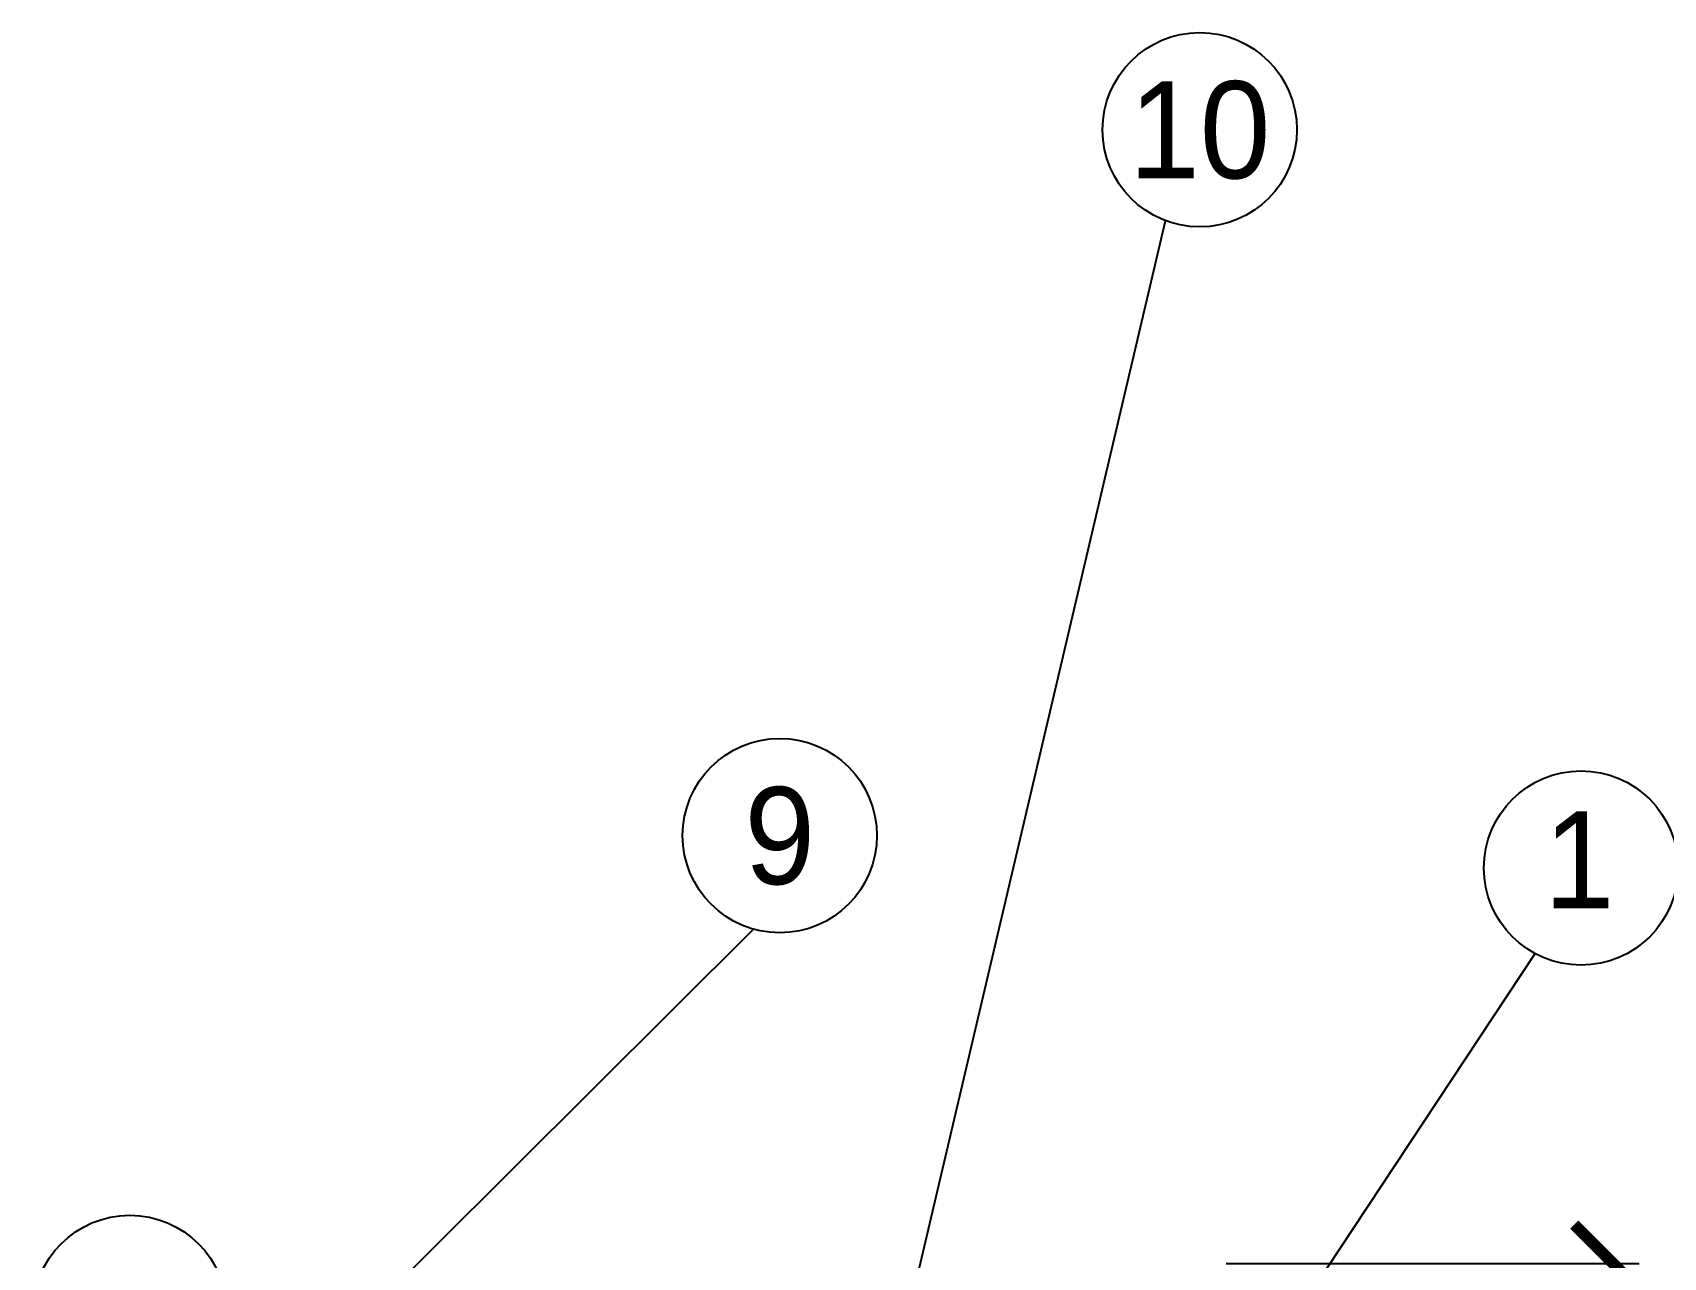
# Model space of a CAD drawing. Header units: millimetres. Extents: x 3692 to 33099, y 2878 to 23673.
# Drawn here: x 17735 to 20253, y 12626 to 14517 of the extents above; entities that cross this region are included whole.
import ezdxf
from ezdxf.enums import TextEntityAlignment as Align

# ---------------------------------------------------------------- set-up
doc = ezdxf.new("R2010")
doc.units = ezdxf.units.MM
doc.layers.add('냉각탑_dim', color=1, linetype='Continuous')
doc.layers.add('냉각탑_text', color=3, linetype='Continuous')
doc.styles.add('HY울릉도L', font='')
doc.styles.add('돋움', font='Dotum.ttf')
doc.styles.get('HY울릉도L').set_extended_font_data('HY울릉도L')
doc.dimstyles.new('성지DIM', dxfattribs={"dimtxt": 3.5, "dimasz": 3, "dimexe": 1, "dimexo": 2.5, "dimgap": 2, "dimtad": 1, "dimdec": 0, "dimzin": 3, "dimdsep": 46, "dimtxsty": 'HY울릉도L', "dimblk": 'ARCHTICK', "dimcen": -2, "dimclrd": 256, "dimclre": 256, "dimclrt": 7, "dimadec": 0, "dimazin": 0, "dimtfac": 1, "dimtdec": 0, "dimtofl": 0, "dimtmove": 0, "dimatfit": 3, "dimfxl": 1, "dimtolj": 1, "dimtzin": 0, "dimlwe": -1, "dimarcsym": 0})

# ---------------------------------------------------------------- blocks, each defined once
blk = doc.blocks.new('_ArchTick')
at = {"color": 0, "linetype": 'ByBlock', "const_width": 0.15}
blk.add_lwpolyline([(-0.5, -0.5), (0.5, 0.5)], dxfattribs=at)
blk = doc.blocks.new('*D326')
at = {"layer": 'Defpoints', "color": 0, "transparency": 16777216}
for p in [(19478.1, 12616.1), (19478.1, 9616.1), (20175.4, 9616.1)]:
    blk.add_point(p, dxfattribs=at)
at = {"layer": '냉각탑_dim', "transparency": 16777216}
for p, q in [((19578.1, 12616.1), (20215.4, 12616.1)), ((19578.1, 9616.1), (20215.4, 9616.1))]:
    blk.add_line(p, q, dxfattribs=at)
at = {"layer": '냉각탑_dim', "lineweight": -2, "transparency": 16777216}
blk.add_line((20175.4, 12616.1), (20175.4, 9616.1), dxfattribs=at)
at = {"layer": '냉각탑_dim', "lineweight": -2, "transparency": 16777216, "xscale": 120, "yscale": 120, "zscale": 120}
for p, rotation in [((20175.4, 12616.1), 90), ((20175.4, 9616.1), 270)]:
    blk.add_blockref('_ArchTick', p, dxfattribs=dict(at, rotation=rotation))
at = {"layer": '냉각탑_dim', "color": 7, "transparency": 16777216, "insert": (20025.4, 11116.1), "char_height": 140, "attachment_point": 5, "rotation": 90, "style": 'HY울릉도L'}
blk.add_mtext('\\A1;3000', dxfattribs=at)
blk = doc.blocks.new('1')
at = {"layer": '냉각탑_dim', "linetype": 'ByBlock', "lineweight": -2}
blk.add_circle((17885.3, 12540.5), 150, dxfattribs=at)

msp = doc.modelspace()

# ---------------------------------------------------------------- linework, layer by layer
at = {"layer": '냉각탑_dim', "linetype": 'ByBlock', "lineweight": -2, "elevation": 0}
msp.add_lwpolyline([(19082, 12513.8), (19484.5, 14226.1)], dxfattribs=at)
at = {"layer": '냉각탑_dim', "linetype": 'ByBlock', "lineweight": -2}
for points in [[(18229.4, 12516), (18848.1, 13132.4)], [(19688.9, 12541.7), (20054.9, 13094.5)]]:
    msp.add_lwpolyline(points, dxfattribs=at)
for centre in [(19537.2, 14366.5), (18888.8, 13276.7), (20125.8, 13226.7)]:
    msp.add_circle(centre, 150, dxfattribs=at)

# ---------------------------------------------------------------- block references
msp.add_blockref('1', (0, 0))

# ---------------------------------------------------------------- texts
at = {"layer": '냉각탑_text', "style": '돋움'}
for s, p in [('10', (19537.2, 14366.5)), ('9', (18888.8, 13276.7)), ('1', (20123, 13239.4))]:
    msp.add_text(s, height=150, dxfattribs=at).set_placement(p, align=Align.MIDDLE_CENTER)

# ---------------------------------------------------------------- dimensions: what is measured, and where the dimension line sits
at = {"layer": '냉각탑_dim'}
dim = msp.add_linear_dim(base=(20175.4, 9616.1), p1=(19478.1, 12616.1), p2=(19478.1, 9616.1), angle=90, dimstyle='성지DIM', override={"dimscale": 40}, dxfattribs=at)
dim.commit()
dim.dimension.update_dxf_attribs({"geometry": '*D326', "text_midpoint": (20025.4, 11116.1)})

doc.saveas('drawing.dxf')
